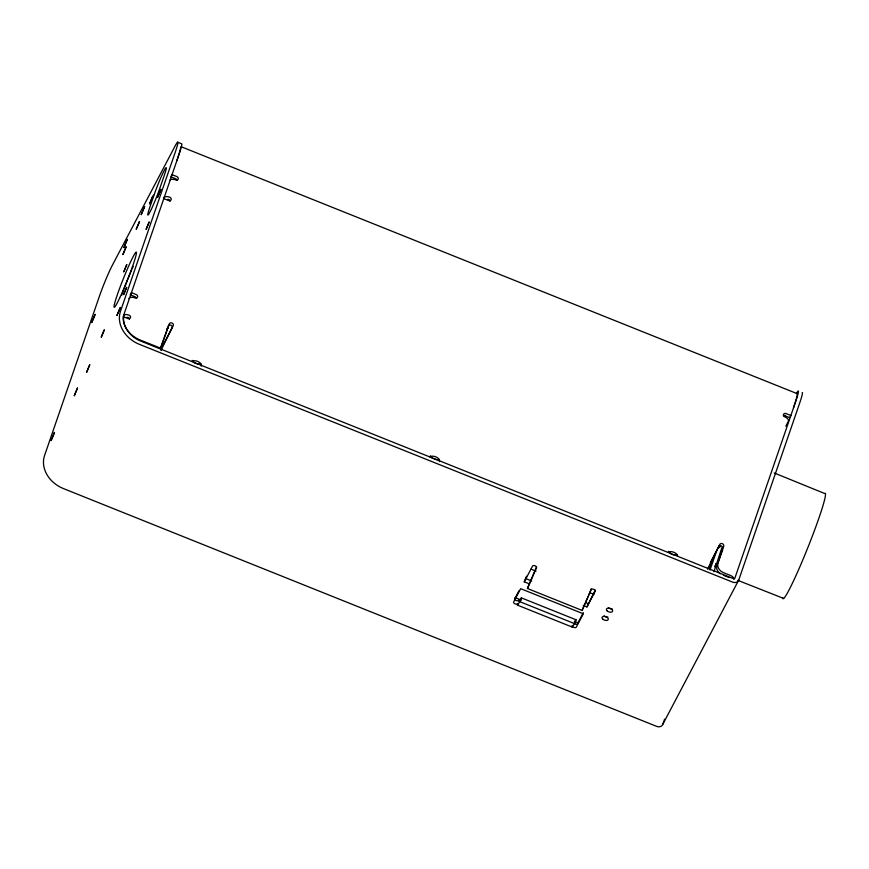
<?xml version="1.0" encoding="UTF-8"?>
<svg xmlns="http://www.w3.org/2000/svg" width="869" height="869" viewBox="0 0 869 869"><rect width="100%" height="100%" fill="white"/><g stroke="black" fill="none" stroke-linecap="round" stroke-linejoin="round"><path stroke-width="1.3" d="M715.752 563.568L715.578 564.307M583.175 605.432L586.933 606.931L595.2 591.224A2.151 1.217 19 0 0 593.788 589.345A2.151 1.217 19 0 0 591.224 589.638L582.132 610.429L527.429 588.498L536.499 566.892M582.132 610.429L584.956 603.434M160.483 347.882L169.325 323.876A2.151 1.76 27.8 0 1 171.888 322.996A2.151 1.76 27.8 0 1 173.311 325.473L161.026 350.185M166.642 330.003L167.836 327.059M167.793 327.83L160.754 348.263L140.083 339.985A24.365 19.976 27.8 0 1 123.159 316.62L127.928 318.532A2.151 1.76 27.8 0 0 130.491 317.652A2.151 1.76 27.8 0 0 129.079 315.186A5.16 2.933 19 0 0 123.452 315.273M529.286 583.827L524.268 581.817L525.039 579.59M586.933 606.931L595.178 590.127M709.995 570.107L717.066 549.588M713.981 571.704L721.813 547.861M721.205 552.304C725.572 544.276 718.229 559.343 722.584 548.296A2.151 1.76 27.8 0 0 719.163 545.971M721.357 552.369L716.86 565.437A8.125 6.659 27.8 0 0 720.336 573.768M722.345 550.131L723.725 546.112A2.151 1.76 27.8 0 0 722.313 543.646A2.151 1.76 27.8 0 0 719.749 544.515L707.475 569.238M722.508 550.196L718 563.253A8.125 6.659 27.8 0 0 723.345 572.595L730.351 575.397A5.16 2.933 19 0 1 733.947 579.188M802.174 392.571A24.365 1.749 -68.2 0 1 799.762 402.825L738.748 580.025A5.16 4.226 27.8 0 1 732.589 582.121L139.322 344.309A28.666 23.506 27.8 0 1 120.465 311.352L175.18 152.444A24.365 1.749 -68.2 0 0 175.212 145.818L112.275 265.403A24.365 1.749 -68.2 0 0 99.251 296.709L44.536 455.617A28.666 23.506 27.8 0 0 63.394 488.563L656.66 726.386A5.16 4.226 27.8 0 0 662.819 724.29L664.579 719.184M714.6 566.718L714.97 565.708M517.435 605.117L519.89 601.717L521.346 597.861L576.049 619.782L574.605 623.649L572.15 627.049L517.435 605.117L517.642 603.575A2.151 1.217 19 0 1 515.078 603.868A2.151 1.217 19 0 1 513.655 601.978L520.661 588.671L583.327 613.796L576.321 627.103A2.151 1.217 19 0 1 573.768 627.385A2.151 1.217 19 0 1 572.345 625.506L572.15 627.049M588.747 595.069L591.202 588.824M588.356 596.091L588.096 596.699M718.207 547.666L718.609 546.699A2.151 1.76 27.8 0 1 718.826 546.286M527.429 588.498L536.521 567.707A2.151 1.217 19 0 0 535.098 565.817A2.151 1.217 19 0 0 532.534 566.11L524.268 581.817M586.01 601.196L587.574 597.829M166.805 330.068L167.945 327.885M514.806 598.632L518.902 590.877M526.603 576.223L525.419 578.472L531.687 580.981M583.316 612.667L577.472 623.757A2.151 1.217 19 0 1 573.996 623.497M710.407 562.504L718.142 547.796M785.837 426.168L788.324 421.454A5.16 2.933 19 0 0 784.924 416.924A2.151 1.76 27.8 0 1 783.512 414.459A2.151 1.76 27.8 0 1 786.076 413.579L790.844 415.491L789.704 417.674L784.924 415.751A2.151 1.76 27.8 0 0 783.349 415.686M662.819 724.29L738.748 580.025M521.346 597.861C516.523 606.28 520.759 597.177 518.793 600.229A2.151 1.217 19 0 1 516.762 600.685A2.151 1.217 19 0 1 514.796 599.284M574.507 621.954L576.049 619.782M167.543 199.479L168.564 199.359A2.151 1.76 27.8 0 1 170.063 201.369M126.907 317.478L127.939 317.359A2.151 1.76 27.8 0 1 129.427 319.368M737.846 580.351L783.599 598.426M177.591 142.19L181.567 143.787A24.365 1.749 -68.2 0 1 179.155 154.041L124.441 312.949A24.365 19.976 27.8 0 0 140.474 340.963L733.957 578.841L734.772 578.428L795.787 401.228A24.365 1.749 -68.2 0 0 796.362 393.603M181.469 146.85L796.84 393.527A34.076 2.444 -68.2 0 1 793.473 407.865M163.785 198.61L168.564 200.533A2.151 1.76 27.8 0 0 171.128 199.653A2.151 1.76 27.8 0 0 169.716 197.187A5.16 2.933 19 0 0 163.568 197.882M723.366 575.235L729.21 577.581M531.035 569.162L536.064 571.183M590.181 592.875L593.961 594.385M585.587 602.586L588.085 603.597M515.132 597.6L521.422 600.121M574.333 621.335L578.113 622.845M519.89 601.717L574.605 623.649M774.225 472.975L824.638 493.494A56.724 4.073 -68.2 0 1 807.605 548.209A56.724 4.073 -68.2 0 1 782.687 597.839M612.178 608.843A3.248 1.847 19 0 1 608.409 607.648M607.855 617.077A3.248 1.847 19 0 1 604.085 615.882M121.606 295.471A29.785 2.14 -68.2 0 1 131.654 269.955M132.131 268.879A29.785 2.14 -68.2 0 1 133.25 266.37M191.723 361.471A5.42 3.074 19 0 1 198.273 361.667A5.42 3.074 19 0 1 201.206 366.131M200.967 363.883A5.42 3.074 19 0 1 192.277 360.407M429.851 456.931A5.42 3.074 19 0 1 436.401 457.127A5.42 3.074 19 0 1 439.334 461.591M439.095 459.343A5.42 3.074 19 0 1 434.033 458.973M432.784 458.365A5.42 3.074 19 0 1 430.405 455.867M667.979 552.38A5.42 3.074 19 0 1 673.888 552.293A5.42 3.074 19 0 1 677.668 556.269M677.223 554.802A5.42 3.074 19 0 1 674.855 555.074M673.508 554.856A5.42 3.074 19 0 1 668.533 551.326M161.265 350.348A24.365 13.839 19 0 1 162.177 346.85L172.16 327.646A2.151 1.76 27.8 0 0 170.748 325.18A2.151 1.76 27.8 0 0 168.184 326.049M785.109 415.241A5.16 4.226 27.8 0 1 784.913 416.338M128.884 298.61A5.16 2.933 19 0 1 135.032 297.904A2.151 1.76 27.8 0 0 137.595 297.035A2.151 1.76 27.8 0 0 136.183 294.558L131.404 292.647L130.263 294.83L135.032 296.742A2.151 1.76 27.8 0 1 136.476 298.263M177.102 180.263A2.151 1.76 27.8 0 0 175.668 178.732L170.889 176.82L172.04 174.647L176.82 176.559A2.151 1.76 27.8 0 1 178.232 179.025A2.151 1.76 27.8 0 1 175.657 179.905A5.16 2.933 19 0 0 170.031 179.992M180.643 146.98A34.076 2.444 -68.2 0 1 180.437 148.599M180.198 149.729A34.076 2.444 -68.2 0 1 176.841 160.678M719.565 547.611A29.785 2.14 -68.2 0 1 720.347 545.417M51.108 440.529L54.465 432.458L51.108 440.529M74.31 395.688L77.471 388.085L74.31 395.688M91.745 322.529L95.101 314.448L91.745 322.529M86.574 372.377L89.735 364.774L86.574 372.377M101.293 337.096L104.258 329.97L101.293 337.096M123.93 247.524L127.287 239.442L123.93 247.524M122.92 254.508L126.081 246.905L122.92 254.508M123.789 271.769L126.755 264.643L123.789 271.769M116.935 315.469L120.356 307.474L116.935 315.469M123.67 294.58L126.635 287.454L123.67 294.58M136.27 229.134L139.496 221.617L136.27 229.134M141.256 214.61L144.612 206.529L141.256 214.61M149.62 203.77L152.792 196.166L149.62 203.77M146.166 229.253L149.131 222.127L146.166 229.253M157.561 197.459L160.928 189.388L157.561 197.459M709.234 567.913L711.733 561.906L709.234 567.913M154.161 194.667L149.881 207.104A18.814 1.347 -68.2 0 0 149.859 212.221A18.814 1.347 -68.2 0 0 159.918 188.041L164.198 175.603A18.814 1.347 -68.2 0 0 164.219 170.498A18.814 1.347 -68.2 0 0 154.161 194.667M602.934 619.228A3.248 1.847 19 0 0 608.191 619.608A3.248 1.847 19 0 0 604.433 616.371A3.248 1.847 19 0 0 602.934 619.228M607.257 610.994A3.248 1.847 19 0 0 612.526 611.385A3.248 1.847 19 0 0 608.767 608.148A3.248 1.847 19 0 0 607.257 610.994M119.553 298.295A29.785 2.14 -68.2 0 0 136.466 252.76A29.785 2.14 -68.2 0 0 119.607 288.389A29.785 2.14 -68.2 0 0 119.553 298.295"/></g></svg>
